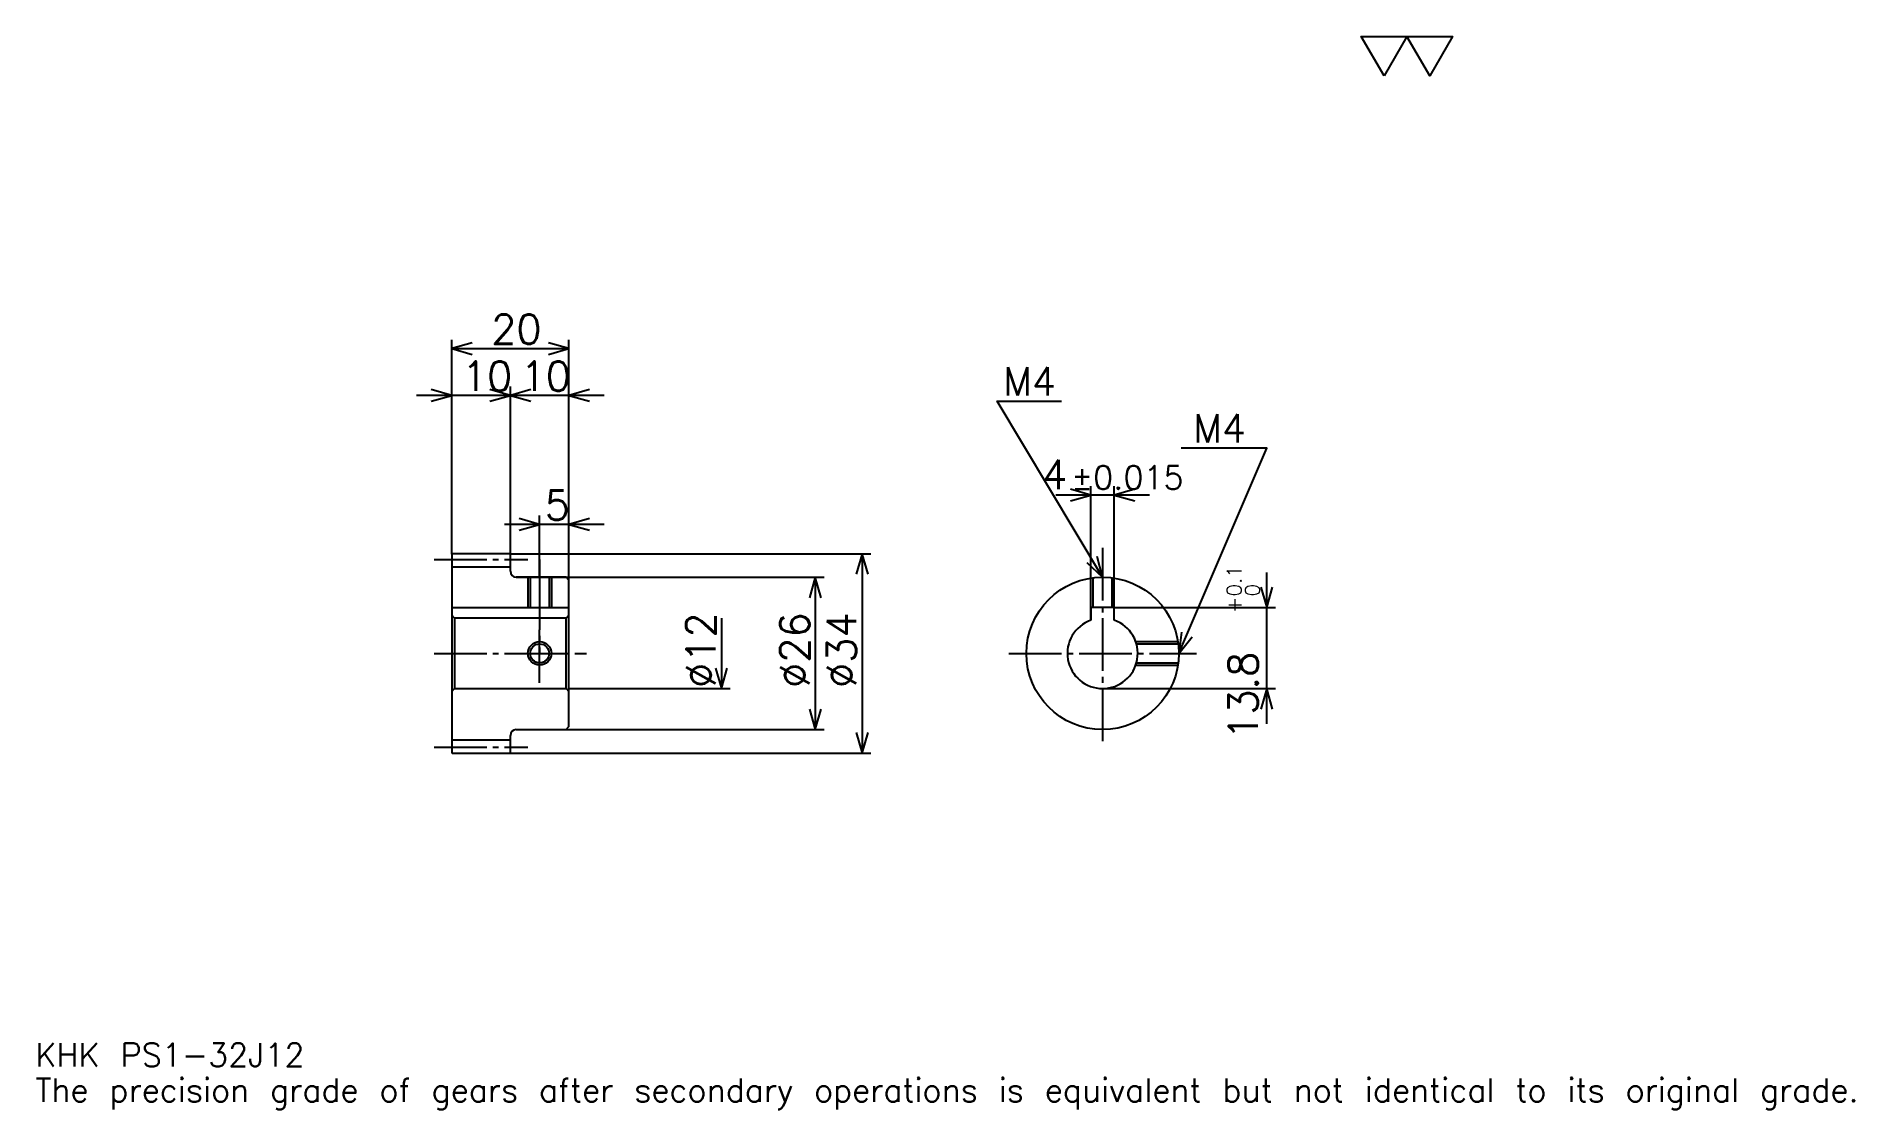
# Model space of a CAD drawing. Extents: x 10 to 320, y 4 to 187.
import ezdxf

# ---------------------------------------------------------------- set-up
doc = ezdxf.new("R2010")
doc.units = 0
doc.linetypes.add('DASHDOT', pattern=[12, 9, -1, 1, -1])
doc.layers.get('0').update_dxf_attribs({"linetype": 'CONTINUOUS'})
doc.layers.add('DASHDOT', color=6, linetype='DASHDOT')
doc.styles.add('KANJI', font='TXT', dxfattribs={"bigfont": 'BIGFONT'})

msp = doc.modelspace()

# ---------------------------------------------------------------- linework, layer by layer
at = {"color": 5}
for p, q in [((81, 98.5), (81, 135)), ((81, 133.5), (101, 133.5)), ((101, 98.5), (101, 135)), ((97, 125.5), (75, 125.5)), ((107, 125.5), (85, 125.5)), ((91, 98.5), (91, 127)), ((190, 89.300003), (190, 110)), ((194, 89.300003), (194, 110)), ((200, 108.5), (184, 108.5)), ((107, 103.5), (90, 103.5)), ((96, 98.5), (96, 105)), ((81, 98.400002), (81, 98.5)), ((90.900002, 98.5), (101, 98.5)), ((91, 98.400002), (91, 98.5)), ((96, 94.5), (96, 98.5)), ((96, 94.5), (96, 98.5)), ((101, 98.5), (152.5, 98.5)), ((101, 94), (101, 98.5)), ((151, 98.5), (151, 64.5)), ((92, 94.5), (101, 94.5)), ((101, 94.5), (144.5, 94.5)), ((143, 94.5), (143, 68.5)), ((220, 69.5), (220, 95.300003)), ((127, 87.5), (127, 75.5)), ((194, 89.300003), (221.5, 89.300003)), ((101, 75.5), (128.5, 75.5)), ((192, 75.5), (221.5, 75.5)), ((92, 68.5), (101, 68.5)), ((101, 68.5), (144.5, 68.5)), ((90.900002, 64.5), (101, 64.5)), ((101, 64.5), (152.5, 64.5))]:
    msp.add_line(p, q, dxfattribs=at)
at = {"color": 4}
for p, q in [((81, 96.25), (91, 96.25)), ((81, 89.300003), (101, 89.300003)), ((81.5, 87.5), (81.5, 75.5)), ((100.5, 87.5), (101, 88)), ((100.5, 75.5), (101, 75)), ((81, 66.75), (91, 66.75))]:
    msp.add_line(p, q, dxfattribs=at)
at = {"color": 7}
msp.add_lwpolyline([(240, 180), (236.100006, 186.759995), (251.699997, 186.759995), (247.800003, 180), (243.899994, 186.759995), (240, 180)], dxfattribs=at)
at = {"color": 5}
for points in [[(84.5, 134.5), (81, 133.5), (84.5, 132.5)], [(97.5, 132.5), (101, 133.5), (97.5, 134.5)], [(77.5, 124.5), (81, 125.5), (77.5, 126.5)], [(87.5, 124.5), (91, 125.5), (87.5, 126.5)], [(94.5, 126.5), (91, 125.5), (94.5, 124.5)], [(104.5, 126.5), (101, 125.5), (104.5, 124.5)], [(192, 94.5), (174, 124.5), (185, 124.5)], [(205, 81.5), (220, 116.5), (205.399994, 116.5)], [(186.5, 107.5), (190, 108.5), (186.5, 109.5)], [(197.5, 109.5), (194, 108.5), (197.5, 107.5)], [(92.5, 102.5), (96, 103.5), (92.5, 104.5)], [(104.5, 104.5), (101, 103.5), (104.5, 102.5)], [(152, 95), (151, 98.5), (150, 95)], [(189.341766, 96.986732), (192, 94.5), (191.056763, 98.015717)], [(144, 91), (143, 94.5), (142, 91)], [(219, 92.800003), (220, 89.300003), (221, 92.800003)], [(205.459564, 85.110924), (205, 81.5), (207.297852, 84.32309)], [(126, 79), (127, 75.5), (128, 79)], [(221, 72), (220, 75.5), (219, 72)], [(142, 72), (143, 68.5), (144, 72)], [(150, 68), (151, 64.5), (152, 68)]]:
    msp.add_lwpolyline(points, dxfattribs=at)
at = {"color": 4}
for points in [[(91, 95.5), (91, 98.400002), (90.900002, 98.5), (81.099998, 98.5), (81, 98.400002), (81, 75)], [(92, 68.5), (100.5, 68.5), (101, 69), (101, 94), (100.5, 94.5), (92, 94.5)], [(94, 94.5), (94, 89.300003)], [(94.379997, 94.5), (94.379997, 89.300003)], [(97.620003, 94.5), (97.620003, 89.300003)], [(98, 94.5), (98, 89.300003)], [(190, 87.156853), (190, 94.34523)], [(190.380005, 89.300003), (190.380005, 94.398666)], [(193.619995, 89.300003), (193.619995, 94.398666)], [(194, 87.156853), (194, 94.34523)], [(81, 75), (81.5, 75.5), (100.5, 75.5), (100.5, 87.5), (81.5, 87.5), (81, 88)], [(194, 87.156853), (194, 89.300003), (190, 89.300003), (190, 87.156853)], [(197.65686, 83.5), (204.84523, 83.5)], [(197.777161, 83.120003), (204.898666, 83.120003)], [(197.65686, 79.5), (204.84523, 79.5)], [(197.777161, 79.879997), (204.898666, 79.879997)], [(81, 75), (81, 64.599998), (81.099998, 64.5), (90.900002, 64.5), (91, 64.599998), (91, 67.5)]]:
    msp.add_lwpolyline(points, dxfattribs=at)
for centre, radius in [((192, 81.5), 13), ((96, 81.5), 1.62)]:
    msp.add_circle(centre, radius, dxfattribs=at)
at = {"color": 7}
msp.add_circle((96, 81.5), 2, dxfattribs=at)
at = {"color": 4}
for centre, radius, start, end in [((92, 95.5), 1, 180, 270), ((192, 81.5), 6, 109.47122094, 70.52877906), ((92, 67.5), 1, 90, 180)]:
    msp.add_arc(centre, radius, start, end, dxfattribs=at)
at = {"layer": 'DASHDOT', "color": 7}
for p, q in [((192, 99.5), (192, 65.5)), ((78, 97.5), (94, 97.5)), ((96, 94.5), (96, 81.5)), ((78, 81.5), (104, 81.5)), ((176, 81.5), (208, 81.5)), ((78, 65.5), (94, 65.5))]:
    msp.add_line(p, q, dxfattribs=at)
for points in [[(96, 97.5), (96, 86.300003)], [(96, 76.5), (96, 86.5)], [(91, 81.5), (101, 81.5)]]:
    msp.add_lwpolyline(points, dxfattribs=at)

# ---------------------------------------------------------------- texts
at = {"color": 7, "style": 'KANJI'}
for s, height, p in [('20', 5, (87.75, 134.300003)), ('10', 5, (82.75, 126.300003)), ('10', 5, (92.75, 126.300003)), ('M4', 4.8, (175, 125.5)), ('M4', 4.8, (207.399994, 117.5)), ('4', 5, (181.679016, 109.5)), ('%%p0.015', 4, (186.628387, 109.5)), ('5', 5, (96.875, 104.300003)), ('KHK PS1-32J12', 4, (10, 11)), ('The precision grade of gears after secondary operations is equivalent but not identical to its original grade.', 4, (10, 5))]:
    msp.add_text(s, height=height, dxfattribs=at).set_placement(p)
for s, height, p in [('0.1', 2.5, (215.699997, 91.205185)), ('0', 2.5, (218.800003, 91.205185)), ('+', 2.5, (215.699997, 88.40519)), ('%%c12', 5, (126, 75.625)), ('%%c26', 5, (142, 75.625)), ('%%c34', 5, (150, 75.625)), ('13.8', 5, (218.5, 66.763206))]:
    msp.add_text(s, height=height, rotation=90, dxfattribs=at).set_placement(p)

doc.saveas('drawing.dxf')
